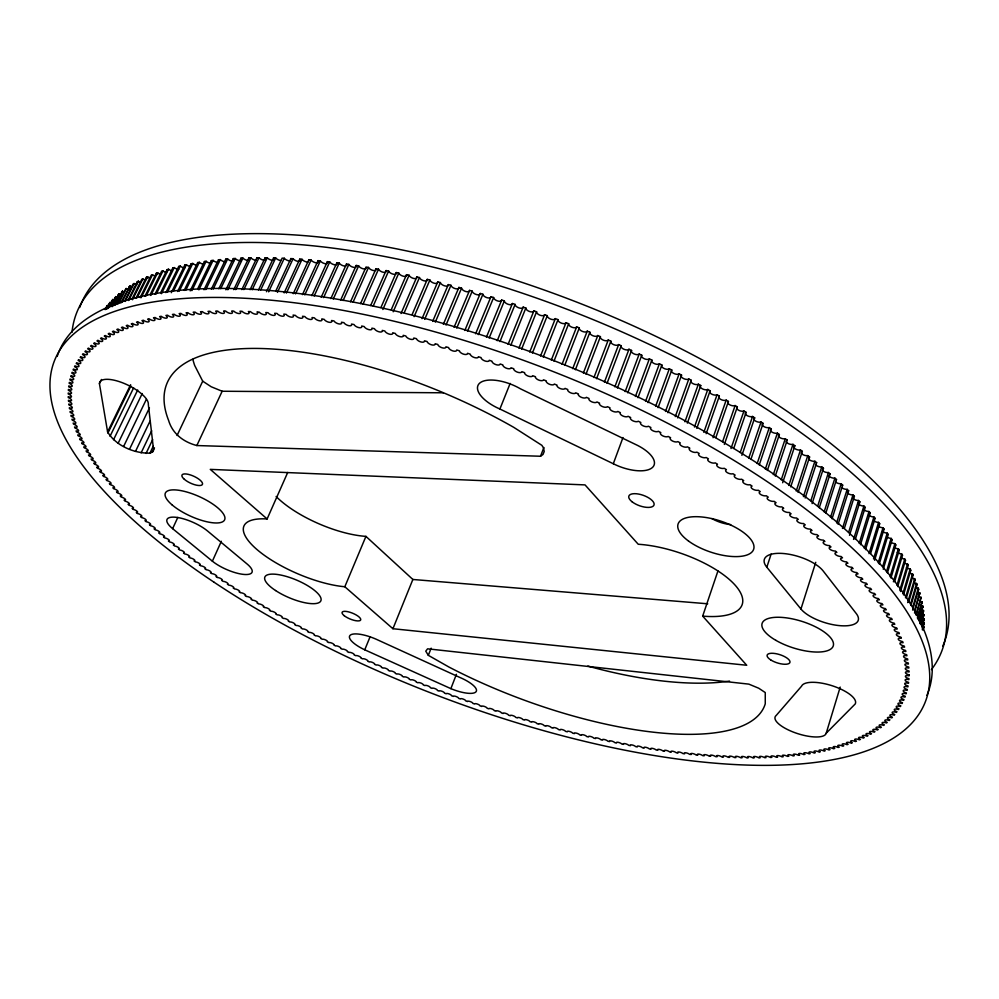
<?xml version="1.0" encoding="UTF-8"?>
<svg xmlns="http://www.w3.org/2000/svg" width="999" height="999" viewBox="0 0 999 999"><rect width="100%" height="100%" fill="white"/><g stroke="black" fill="none" stroke-linecap="round" stroke-linejoin="round"><path stroke-width="1.5" d="M922.302 618.194A3.771 1.486 15.8 0 0 924.137 618.818L921.99 627.31M922.377 629.832L924.125 622.864A3.759 1.474 15.8 0 1 922.314 622.24M923.838 627.822L923.925 626.835A3.734 1.461 15.8 0 1 922.989 626.56M922.402 628.833L924.125 622.864M923.064 629.82L923.925 626.835M917.394 617.906L922.077 601.773A3.834 1.536 15.7 0 1 919.367 600.786M917.619 618.993L922.077 601.773M918.668 620.779L922.914 606.143A3.821 1.523 15.8 0 1 920.216 605.144M919.267 620.379L922.914 606.143M919.729 623.563L923.526 610.451A3.796 1.511 15.8 0 1 921.665 609.852M920.279 623.164L923.526 610.451M920.991 624.837L923.938 614.672A3.784 1.498 15.8 0 1 922.989 614.41M921.49 624.425L923.938 614.672M921.965 626.298L924.137 618.818M912.674 607.429L918.306 588.161A3.884 1.573 15.7 0 1 915.509 587.237M912.636 610.052L918.693 589.323L918.306 588.161M914.609 610.501L919.779 592.769A3.859 1.561 15.7 0 1 917.856 592.232M914.522 613.099L919.779 592.769M915.896 614.972L921.041 597.302A3.846 1.548 15.7 0 1 918.293 596.341M916.607 614.61L921.041 597.302M906.505 597.539L913.098 575.112L912.549 573.901A3.921 1.623 15.8 0 1 909.677 573.039M907.679 602.584L914.684 578.721A3.909 1.611 15.8 0 1 911.85 577.834M908.628 602.272L915.184 579.919L914.684 578.721M910.514 604.295L916.607 583.478A3.896 1.598 15.8 0 1 913.785 582.567M910.963 605.456L917.057 584.652L916.607 583.478M900.499 591.508L908.253 565.297L907.579 564.06A3.946 1.648 15.8 0 1 903.883 562.787M902.884 593.706L910.176 569.005A3.934 1.636 15.8 0 1 906.505 567.719M903.508 594.917L910.788 570.242L910.176 569.005M905.494 597.839L912.549 573.901M894.642 581.593L902.497 555.232L901.71 553.958A3.984 1.673 15.9 0 1 897.277 552.247M896.94 585.339L904.757 559.04A3.971 1.661 15.8 0 1 901.023 557.792M897.689 586.575L905.494 560.302L904.757 559.04M899.812 590.272L907.579 564.06M890.072 576.748L898.426 548.826A3.996 1.686 15.9 0 1 894.629 547.639M890.933 578.009L899.275 550.112L898.426 548.826M893.406 581.805L901.71 553.958M882.716 566.458L891.183 538.399A4.021 1.723 16 0 1 886.613 536.775M883.241 569.23L892.132 539.71L891.183 538.399M886.513 571.628L894.917 543.631A4.008 1.698 15.9 0 1 890.396 541.982M887.424 572.914L895.816 544.942L894.917 543.631M826.235 733.154L855.219 703.958A28.297 9.903 17.3 0 0 832.791 685.951A28.297 9.903 17.3 0 0 801.56 686.201L776.248 715.409A26.823 8.941 17.7 0 0 795.454 732.879A26.823 8.941 17.7 0 0 826.235 733.154L840.196 687.087M878.233 562.724L887.212 533.104A4.033 1.736 16 0 1 882.604 531.518M879.27 564.035L888.223 534.428L887.212 533.104M870.616 553.483L879.707 523.726L878.571 522.377A4.058 1.761 16.1 0 1 873.888 520.866M873.526 558.941L883.004 527.759A4.046 1.748 16.1 0 1 878.358 526.211M874.612 560.264L884.078 529.095L883.004 527.759M864.297 548.289L873.913 516.958A4.071 1.773 16.2 0 1 868.606 514.947M865.496 549.637L875.099 518.319L873.913 516.958M869.018 553.633L878.571 522.377M859.19 543.369L869.018 511.5A4.083 1.786 16.3 0 1 863.66 509.527M860.451 544.717L870.266 512.862L869.018 511.5M853.546 539.398L863.898 506.006A4.096 1.798 16.3 0 1 858.491 504.07M855.319 539.31L865.196 507.38L863.898 506.006M848.576 532.492L858.553 500.474A4.108 1.811 16.4 0 1 852.671 498.051M849.5 535.314L859.914 501.86L858.553 500.474M838.086 524.338L848.651 490.746L847.177 489.348A4.121 1.836 16.6 0 1 841.645 487.549M842.469 528.459L852.971 494.917A4.108 1.823 16.5 0 1 847.477 493.081M844.355 528.384L854.395 496.316L852.971 494.917M832.042 518.806L842.681 485.152L841.158 483.753A4.133 1.848 16.7 0 1 835.589 482.005M836.588 522.952L847.177 489.348M825.773 513.261L836.5 479.545L834.914 478.134A4.146 1.861 16.7 0 1 828.795 475.886M800.948 609.015L766.82 567.22A32.03 12.925 17.4 0 1 782.529 553.446A32.03 12.925 17.4 0 1 823.238 571.053L856.243 613.536A31.144 12.075 17.1 0 1 840.059 625.674A31.144 12.075 17.1 0 1 800.948 609.015L815.746 562.312M830.494 517.42L841.158 483.753M819.28 507.704L830.094 473.926L828.458 472.515A4.158 1.873 16.8 0 1 822.289 470.304M824.163 511.875L834.914 478.134M812.1 503.596L823.463 468.294L821.777 466.883A4.158 1.886 16.9 0 1 815.559 464.722M817.632 506.306L828.458 472.515M810.863 500.736L821.777 466.883M803.421 496.615L814.897 461.238A4.171 1.898 17.1 0 1 808.628 459.14M805.182 498.014L816.633 462.649L814.897 461.238M766.82 567.22L771.116 554.108M796.228 491.033L807.791 455.606A4.183 1.911 17.2 0 1 801.136 452.984M798.051 492.432L809.59 457.018L807.791 455.606M788.835 485.452L800.486 449.975A4.183 1.923 17.3 0 1 794.779 448.539A4.183 1.923 17.3 0 1 794.879 445.754L792.981 444.343A4.196 1.936 17.4 0 1 788.586 443.731A4.196 1.936 17.4 0 1 786.063 441.271M790.709 486.85L802.334 451.373L800.486 449.975M781.243 479.87L792.981 444.343M782.667 482.742L794.879 445.754M773.326 474.662L785.276 438.723A4.208 1.948 17.5 0 1 778.458 436.276M775.286 476.048L787.224 440.134L785.276 438.723M767.344 470.492L779.37 434.528L777.384 433.129A4.208 1.961 17.7 0 1 773.026 432.629A4.208 1.961 17.7 0 1 770.316 430.157M765.334 469.105L777.384 433.129M287.712 472.465L267.12 518.956A68.619 22.827 23.1 0 0 256.506 549.138A68.619 22.827 23.1 0 0 344.817 586.75L392.932 628.721L746.728 665.259L702.672 616.121L717.944 570.941M757.155 463.561L769.292 427.547A4.221 1.961 17.8 0 1 763.573 426.373A4.221 1.961 17.8 0 1 763.099 423.389L761.013 422.003A4.221 1.973 18 0 1 755.306 420.891A4.221 1.973 18 0 1 754.695 417.857L752.572 416.471A4.233 1.986 18.1 0 1 746.865 415.434A4.233 1.986 18.1 0 1 746.116 412.35L743.943 410.976A4.233 1.998 18.3 0 1 739.697 410.714A4.233 1.998 18.3 0 1 736.625 408.254M759.215 464.947L771.328 428.946L769.292 427.547M748.775 458.042L761.013 422.003M750.886 459.415L763.099 423.389M740.234 452.547L752.572 416.471M741.895 455.357L754.695 417.857M733.703 448.439L746.116 412.35M731.006 448.526L743.943 410.976M722.614 441.645L735.139 405.532L737.349 406.893L724.35 444.443M713.049 437.699L726.186 400.112A4.246 2.01 18.6 0 1 720.541 399.288A4.246 2.01 18.6 0 1 719.355 396.091L717.057 394.755A4.258 2.023 18.7 0 1 711.45 393.993A4.258 2.023 18.7 0 1 710.127 390.759L707.791 389.435A4.258 2.023 18.9 0 1 702.21 388.748A4.258 2.023 18.9 0 1 700.749 385.489L698.376 384.178A4.258 2.035 19.1 0 1 693.83 384.028A4.258 2.035 19.1 0 1 690.721 381.206M715.833 437.599L728.433 401.461L726.186 400.112M706.156 433.691L719.355 396.091M703.833 432.355L717.057 394.755M694.455 427.048L707.791 389.435M696.815 428.371L710.127 390.759M684.939 421.803L698.376 384.178M687.337 423.114L700.749 385.489M677.709 417.907L691.221 380.269L688.823 378.971A4.271 2.035 19.3 0 1 683.328 378.446A4.271 2.035 19.3 0 1 681.568 375.112L679.133 373.838A4.271 2.048 19.4 0 1 673.688 373.389A4.271 2.048 19.4 0 1 671.79 370.03L669.33 368.768A4.271 2.048 19.6 0 1 663.923 368.394A4.271 2.048 19.6 0 1 661.887 365.01L659.402 363.773A4.271 2.048 19.8 0 1 654.058 363.474A4.271 2.048 19.8 0 1 651.885 360.077L649.362 358.853A4.283 2.06 20 0 1 644.068 358.629A4.283 2.06 20 0 1 641.77 355.219L639.223 354.008A4.283 2.06 20.2 0 1 633.99 353.871A4.283 2.06 20.2 0 1 631.555 350.437L628.983 349.25A4.283 2.06 20.4 0 1 623.826 349.2A4.283 2.06 20.4 0 1 621.253 345.741L618.656 344.58A4.283 2.06 20.6 0 1 613.573 344.605A4.283 2.06 20.6 0 1 610.864 341.146L608.254 340.01A4.283 2.073 20.8 0 1 603.246 340.11A4.283 2.073 20.8 0 1 600.411 336.638L597.789 335.527A4.283 2.073 21 0 1 592.857 335.714A4.283 2.073 21 0 1 589.885 332.23L587.25 331.144A4.283 2.073 21.2 0 1 582.405 331.406A4.283 2.073 21.2 0 1 579.308 327.922L576.66 326.86A4.283 2.073 21.4 0 1 571.903 327.21A4.283 2.073 21.4 0 1 568.681 323.726L566.021 322.689A4.283 2.073 21.6 0 1 561.351 323.114A4.283 2.073 21.6 0 1 558.016 319.63L555.344 318.619A4.283 2.073 21.8 0 1 550.761 319.131A4.283 2.073 21.8 0 1 547.315 315.647L544.63 314.673A4.283 2.073 22 0 1 540.159 315.259A4.283 2.073 22 0 1 536.588 311.775L533.903 310.839A4.283 2.073 22.2 0 1 529.532 311.501A4.283 2.073 22.2 0 1 525.849 308.029L523.164 307.118A4.283 2.06 22.4 0 1 518.893 307.867A4.283 2.06 22.4 0 1 515.109 304.408L512.412 303.521A4.283 2.06 22.5 0 1 508.254 304.345A4.283 2.06 22.5 0 1 504.358 300.899L501.673 300.037A4.283 2.06 22.7 0 1 497.614 300.949A4.283 2.06 22.7 0 1 493.618 297.515L490.946 296.691A4.271 2.06 22.9 0 1 487 297.677A4.271 2.06 22.9 0 1 482.904 294.268L480.232 293.469A4.271 2.048 23.1 0 1 476.411 294.543A4.271 2.048 23.1 0 1 472.215 291.146L469.555 290.384A4.271 2.048 23.3 0 1 465.846 291.533A4.271 2.048 23.3 0 1 461.563 288.149L458.903 287.425A4.271 2.035 23.5 0 1 455.319 288.649A4.271 2.035 23.5 0 1 450.949 285.289L448.301 284.603L432.667 321.416M675.287 416.608L688.823 378.971M665.496 411.476L679.133 373.838M667.956 412.749L681.568 375.112M658.079 407.667L671.79 370.03M655.594 406.406L669.33 368.768M645.554 401.398L659.402 363.773M648.076 402.647L661.887 365.01M613.299 463.736A30.544 13.249 20 0 0 651.798 468.007A30.544 13.249 20 0 0 637.687 445.479L520.454 388.823A30.857 13.561 21.9 0 0 479.383 383.416A30.857 13.561 21.9 0 0 499.9 409.016L613.299 463.736L622.989 437.525M637.961 397.702L651.885 360.077M635.414 396.478L649.362 358.853M625.174 391.62L639.223 354.008M627.747 392.832L641.77 355.219M617.432 388.037L631.555 350.437M614.847 386.85L628.983 349.25M604.42 382.167L618.656 344.58M607.03 383.329L621.253 345.741M593.918 377.56L608.254 340.01M596.553 378.708L610.864 341.146M583.354 373.052L597.789 335.527M586.001 374.175L600.411 336.638M572.714 368.643L587.25 331.144M540.521 456.243L543.031 454.433L544.205 451.511L543.543 447.977L541.87 445.329L513.786 427.36A256.593 97.502 22.6 0 0 259.74 348.476A256.593 97.502 22.6 0 0 168.581 420.367C172.577 433.941 183.729 442.107 196.84 445.542L540.521 456.243L543.893 447.502M450.874 688.636A22.69 6.868 21.2 0 0 476.061 691.708A22.69 6.868 21.2 0 0 459.577 677.322L377.872 639.997A23.389 7.13 22 0 0 350.424 635.052A23.389 7.13 22 0 0 364.747 649.812L450.874 688.636L456.418 674.288M575.387 369.73L589.885 332.23M562.037 364.323L576.66 326.86M564.71 365.397L579.308 327.922M551.298 360.115L566.021 322.689M553.983 361.163L568.681 323.726M428.334 655.332L425.761 651.173L427.597 648.813L748.838 684.128L758.691 688.211L765.259 692.557L765.259 703.783A231.156 79.196 20.5 0 1 448.876 667.007L428.334 655.332L431.156 648.176M540.534 356.006L555.344 318.619M543.231 357.03L558.016 319.63M529.732 352.01L544.63 314.673M532.43 353.009L547.315 315.647M499.9 409.016L510.152 383.429M518.918 348.127L533.903 310.839M521.628 349.088L536.588 311.775M392.932 628.721L412.862 579.47L365.934 536.376A67.832 24.376 23.2 0 1 276.111 496.491M508.091 344.368L523.164 307.118M510.789 345.292L525.849 308.029M497.252 340.709L512.412 303.521M499.962 341.608L515.109 304.408M486.426 337.175L501.673 300.037M489.135 338.049L504.358 300.899M364.747 649.812L370.03 636.925M478.321 334.615L493.618 297.515M475.611 333.778L490.946 296.691M464.822 330.494L480.232 293.469M467.52 331.306L482.904 294.268M456.755 328.109L472.215 291.146M344.817 586.75L365.934 536.376M454.07 327.335L469.555 290.384M443.344 324.313L458.903 287.425M446.016 325.05L461.563 288.149M435.339 322.128L450.949 285.289M422.053 318.656L437.749 281.918L440.384 282.567A4.258 2.035 23.7 0 0 443.793 285.552A4.258 2.035 23.7 0 0 448.014 285.627M424.7 319.33L440.384 282.567M412.1 314.623L427.272 279.37L429.882 279.995A4.258 2.023 23.8 0 0 434.415 283.291A4.258 2.023 23.8 0 0 437.749 281.918M414.123 316.671L429.882 279.995M404.233 312.737L419.443 277.547L416.845 276.948A4.246 2.01 24.2 0 1 413.761 278.471A4.246 2.01 24.2 0 1 409.091 275.237L406.506 274.688A4.246 2.01 24.3 0 1 403.546 276.273A4.246 2.01 24.3 0 1 398.801 273.077L396.241 272.552L380.906 307.58M401.011 313.536L416.845 276.948M391.221 309.79L406.506 274.688M393.206 311.763L409.091 275.237M382.854 309.515L398.801 273.077M373.226 306.006L388.611 271.054L386.076 270.567L370.679 305.507M360.552 303.571L376.011 268.719L378.521 269.168A4.233 1.986 24.6 0 0 382.367 272.028A4.233 1.986 24.6 0 0 386.113 271.691M363.074 304.046L378.521 269.168M350.537 301.785L366.046 267.02L368.519 267.432A4.233 1.973 24.8 0 0 372.44 270.267A4.233 1.973 24.8 0 0 376.099 269.855M353.034 302.222L368.519 267.432M343.107 300.537L358.641 265.834A4.221 1.973 24.9 0 0 362.625 268.644A4.221 1.973 24.9 0 0 366.183 268.169M340.634 300.137L356.193 265.459L358.641 265.834M212.387 561.176L172.615 528.646A25.125 8.004 24.1 0 1 174.775 517.182A25.125 8.004 24.1 0 1 207.592 531.043L247.128 564.023A24.451 7.655 23.6 0 1 244.118 574.45A24.451 7.655 23.6 0 1 212.387 561.176L221.353 541.283M330.856 298.626L346.453 264.048L348.876 264.385A4.208 1.961 25.1 0 0 352.397 266.983A4.208 1.961 25.1 0 0 356.081 267.045M333.291 299.001L348.876 264.385M321.203 297.265L336.85 262.774L339.235 263.074A4.208 1.948 25.2 0 0 345.916 265.934M323.614 297.602L339.235 263.074M311.85 295.704L327.36 261.651L329.72 261.913A4.196 1.936 25.3 0 0 334.84 264.81A4.196 1.936 25.3 0 0 336.85 262.774M314.21 295.991L329.72 261.913M302.472 294.618L318.019 260.664L320.342 260.901A4.196 1.923 25.5 0 0 327.023 263.599M304.795 294.88L320.342 260.901M295.529 293.906L311.114 260.027A4.183 1.911 25.6 0 0 314.835 262.512A4.183 1.911 25.6 0 0 318.219 262.325M286.413 293.082L302.023 259.29A4.171 1.911 25.7 0 0 308.042 262.025M293.231 293.681L308.828 259.827L311.114 260.027M277.447 292.382L293.082 258.704A4.171 1.898 25.8 0 0 299.113 261.363M172.615 528.646L177.822 517.42M284.153 292.894L299.775 259.128L302.023 259.29M196.84 445.542L222.165 391.246L443.281 392.794M268.644 291.833L284.303 258.254A4.158 1.886 25.9 0 0 290.334 260.839M275.886 290.834L290.871 258.579L293.082 258.704M266.471 291.72L282.13 258.154L284.303 258.254M252.185 289.76L267.245 257.767A4.133 1.861 26.1 0 0 273.251 260.227M258.529 289.947L273.564 257.879L275.687 257.942A4.146 1.873 26 0 0 280.944 260.514M260.664 290.022L275.687 257.942M243.893 289.623L258.966 257.742A4.133 1.848 26.2 0 0 265.497 259.877M177.073 435.502L202.71 381.181L194.68 365.472A253.247 103.746 22.7 0 1 192.832 359.303M250.1 289.71L265.16 257.754L267.245 257.767M235.776 289.635L250.861 257.842A4.121 1.836 26.3 0 0 256.144 260.252M241.845 289.61L256.918 257.754L258.966 257.742M101.473 379.47L99.425 383.604L107.592 431.88C115.772 445.741 134.091 453.446 149.925 453.171L153.222 446.241M227.847 289.772L242.932 258.092A4.108 1.823 26.4 0 0 248.214 260.427M149.925 453.171L152.497 451.998L154.483 447.827M233.778 289.648L248.863 257.892L250.861 257.842M218.856 288.761L233.291 258.579L235.19 258.466A4.096 1.798 26.4 0 0 240.472 260.739M141.121 452.859L151.686 430.769M220.754 288.661L235.19 258.466M146.041 453.459L152.635 439.635M225.899 289.822L240.984 258.167L242.932 258.092M211.338 289.198L225.786 259.116L227.647 258.966A4.083 1.786 26.5 0 0 233.554 261.064M135.502 451.411L150.05 421.079M213.199 289.073L227.647 258.966M204.021 289.772L218.469 259.79L220.28 259.615A4.071 1.773 26.6 0 0 225.537 261.763M205.831 289.61L220.28 259.615M129.545 449.2L149.438 407.867M191.908 290.634L206.131 261.276A4.046 1.748 26.7 0 0 210.589 263.311M118.194 443.156L142.245 393.531M197.79 288.624L211.338 260.589L213.112 260.377A4.058 1.761 26.6 0 0 218.356 262.475M198.876 289.835L213.112 260.377M123.651 446.391L146.266 399.55M184.153 290.409L197.69 262.575L199.35 262.3A4.033 1.736 26.7 0 0 203.808 264.285M185.814 290.16L199.35 262.3M113.549 439.722L137.7 390.022M190.197 290.859L204.42 261.513L206.131 261.276M173.551 290.996L186.401 264.71A4.008 1.711 26.8 0 0 189.997 266.471M107.592 431.88L130.632 384.702M107.88 433.116L130.881 385.989M177.635 291.483L191.159 263.748L192.782 263.436A4.021 1.723 26.8 0 0 197.228 265.372M179.233 291.209L192.782 263.436M110.027 436.288L133.616 387.887M165.884 292.62L178.721 266.458L180.232 266.084A3.996 1.698 26.9 0 0 184.665 267.919M167.395 292.282L180.232 266.084M171.316 292.682L184.84 265.035L186.401 264.71M154.97 294.243L167.108 269.63L168.506 269.206A3.971 1.673 26.9 0 0 172.103 270.841M156.368 293.843L168.506 269.206M160.664 292.682L172.802 267.982L174.263 267.595A3.984 1.686 26.9 0 0 178.684 269.368M161.438 293.694L174.263 267.595M144.892 296.328L156.319 273.239L157.617 272.764A3.946 1.636 27 0 0 161.201 274.325M146.191 295.866L157.617 272.764M150.162 294.543L161.601 271.378L162.962 270.929A3.959 1.648 27 0 0 166.546 272.527M150.837 295.479L162.962 270.929M135.989 298.177L146.378 277.285L147.565 276.76A3.909 1.611 27 0 0 150.262 278.059M137.188 297.665L147.565 276.76M140.147 297.577L151.236 275.212L152.485 274.713A3.934 1.623 27 0 0 155.182 276.036M141.084 297.727L152.485 274.713M125.137 301.436L134.078 283.504A3.871 1.573 27.1 0 0 136.763 284.715M128.309 299.712L137.275 281.743L138.362 281.169A3.884 1.586 27 0 0 140.135 282.093M128.709 300.537L138.362 281.169M132.043 298.888L141.721 279.47L142.857 278.908A3.896 1.598 27 0 0 145.554 280.17M132.492 299.737L142.857 278.908M114.773 305.394L122.477 291.109A3.821 1.523 27.1 0 0 124.263 291.958M115.647 304.745L122.477 291.109M117.682 304.171L126.136 288.486A3.834 1.548 27.1 0 0 128.796 289.623M118.606 303.534L126.136 288.486M120.779 303.047L130.007 285.951A3.859 1.561 27.1 0 0 132.68 287.125M121.766 302.435L130.007 285.951M124.788 300.637L133.042 284.116L134.078 283.504M105.32 309.003L107.33 305.469A3.746 1.461 27 0 0 108.204 305.906M105.245 309.628L107.33 305.469M106.481 308.741L109.952 302.447A3.759 1.474 27 0 0 111.713 303.209M107.155 308.004L109.952 302.447M107.842 308.579L112.775 299.488A3.771 1.486 27 0 0 114.535 300.274M108.566 307.854L112.775 299.488M110.277 306.78L115.797 296.616A3.796 1.498 27 0 0 117.57 297.427M111.051 306.081L115.797 296.616M112.088 306.718L119.031 293.818A3.809 1.511 27 0 0 121.678 294.892M112.912 306.044L119.031 293.818M152.497 451.998L153.584 450.012L148.314 404.383A26.786 9.628 25.9 0 0 124.763 383.691A26.786 9.628 25.9 0 0 99.425 383.604M104.346 309.365L104.92 308.579A3.721 1.449 27 0 0 106.668 309.303M412.862 579.47L707.729 603.796M222.165 391.246L211.239 386.775L202.71 381.181M267.12 518.956L210.29 469.38L585.039 484.902L638.236 544.255A74.326 28.459 19.1 0 1 735.014 585.027A74.326 28.459 19.1 0 1 702.672 616.121M172.802 267.982A3.971 1.673 26.9 0 1 173.489 268.581M167.108 269.63A3.959 1.648 27 0 1 167.795 270.23M161.601 271.378A3.946 1.636 27 0 1 162.313 271.978M156.319 273.239A3.934 1.623 27 0 1 157.567 274.438M146.378 277.285A3.896 1.598 27 0 1 147.677 278.459M141.721 279.47A3.884 1.586 27 0 1 142.47 280.032M137.275 281.743A3.871 1.573 27.1 0 1 138.024 282.305M129.021 286.576A3.834 1.548 27.1 0 1 129.795 287.125M121.603 291.783A3.809 1.511 27 0 1 122.39 292.32M118.207 294.505A3.796 1.498 27 0 1 119.006 295.042M106.706 306.243A3.721 1.449 27 0 1 107.53 306.743M690.833 380.681A4.258 2.035 19.1 0 1 691.221 380.269M448.301 284.603A4.258 2.035 23.7 0 1 448.289 285.165M427.272 279.37A4.258 2.023 24 0 1 424.051 280.806A4.258 2.023 24 0 1 419.443 277.547M396.228 273.664A4.233 1.998 24.5 0 1 392.407 273.938A4.233 1.998 24.5 0 1 388.611 271.054M396.241 272.552A4.233 1.998 24.5 0 1 396.378 273.152M386.076 270.567A4.233 1.986 24.6 0 1 386.226 271.166M376.011 268.719A4.233 1.973 24.8 0 1 376.186 269.33M356.193 265.459A4.208 1.961 25.1 0 1 356.418 266.084M346.453 264.048A4.208 1.948 25.2 0 1 346.703 265.21M327.36 261.651A4.196 1.923 25.5 0 1 327.672 262.275M318.019 260.664A4.183 1.911 25.6 0 1 318.356 261.301M308.828 259.827A4.171 1.911 25.7 0 1 309.178 260.464M300.262 260.339A4.171 1.898 25.8 0 1 299.725 261.164M299.775 259.128A4.171 1.898 25.8 0 1 300.15 259.765M290.871 258.579A4.158 1.886 25.9 0 1 291.271 259.203M273.564 257.879A4.133 1.861 26.1 0 1 274.188 259.116M265.16 257.754A4.133 1.848 26.2 0 1 265.609 258.391M256.918 257.754A4.121 1.836 26.3 0 1 257.405 258.391M248.863 257.892A4.108 1.823 26.4 0 1 249.363 258.529M240.984 258.167A4.096 1.798 26.4 0 1 241.508 258.803M233.291 258.579A4.083 1.786 26.5 0 1 233.828 259.216M225.786 259.116A4.071 1.773 26.6 0 1 226.336 259.752M218.469 259.79A4.058 1.761 26.6 0 1 219.043 260.414M211.338 260.589A4.046 1.748 26.7 0 1 211.938 261.214M204.42 261.513A4.033 1.736 26.7 0 1 205.02 262.138M197.69 262.575A4.021 1.723 26.8 0 1 198.314 263.187M191.159 263.748A4.008 1.711 26.8 0 1 191.808 264.36M184.84 265.035A3.996 1.698 26.9 0 1 185.489 265.647M178.721 266.458A3.984 1.686 26.9 0 1 179.383 267.058M923.151 623.688A3.734 1.461 15.8 0 1 924.1 623.875M923.213 619.667A3.759 1.474 15.8 0 1 924.15 619.83M922.701 611.363A3.784 1.498 15.8 0 1 923.65 611.513M922.139 607.092A3.796 1.511 15.8 0 1 923.088 607.23M921.365 602.734A3.821 1.523 15.8 0 1 922.314 602.872M920.379 598.301A3.834 1.536 15.7 0 1 921.328 598.426M919.18 593.793A3.846 1.548 15.7 0 1 920.116 593.918M917.756 589.223A3.859 1.561 15.7 0 1 918.693 589.323M916.12 584.565A3.884 1.573 15.7 0 1 917.057 584.652M914.26 579.832A3.896 1.598 15.8 0 1 915.184 579.919M912.174 575.037A3.909 1.611 15.8 0 1 913.098 575.112M909.864 570.179A3.921 1.623 15.8 0 1 910.788 570.242M907.329 565.259A3.934 1.636 15.8 0 1 908.253 565.297M904.57 560.264A3.946 1.648 15.8 0 1 905.494 560.302M901.585 555.207A3.971 1.661 15.8 0 1 902.497 555.232M898.363 550.099A3.984 1.673 15.9 0 1 899.275 550.112M894.917 544.942A3.996 1.686 15.9 0 1 895.816 544.942M890.509 539.872A4.008 1.698 15.9 0 1 892.132 539.71M887.337 534.453A4.021 1.723 16 0 1 888.223 534.428M883.203 529.145A4.033 1.736 16 0 1 884.078 529.095M878.845 523.788A4.046 1.748 16.1 0 1 879.707 523.726M874.25 518.381A4.058 1.761 16.1 0 1 875.099 518.319M869.417 512.949A4.071 1.773 16.2 0 1 870.266 512.862M864.372 507.467A4.083 1.786 16.3 0 1 865.196 507.38M858.466 502.21A4.096 1.798 16.3 0 1 859.914 501.86M853.583 496.441A4.108 1.811 16.4 0 1 854.395 496.316M847.864 490.884A4.108 1.823 16.5 0 1 848.651 490.746M841.907 485.302A4.121 1.836 16.6 0 1 842.681 485.152M835.738 479.707A4.133 1.848 16.7 0 1 836.5 479.545M829.345 474.1A4.146 1.861 16.7 0 1 830.094 473.926M822.739 468.481A4.158 1.873 16.8 0 1 823.463 468.294M815.921 462.862A4.158 1.886 16.9 0 1 816.633 462.649M808.89 457.242A4.171 1.898 17.1 0 1 809.59 457.018M801.66 451.61A4.183 1.911 17.2 0 1 802.334 451.373M786.588 440.397A4.196 1.936 17.4 0 1 787.224 440.134M778.383 435.214A4.208 1.948 17.5 0 1 779.37 434.528M770.741 429.233A4.208 1.961 17.7 0 1 771.328 428.946M736.85 407.242A4.233 1.998 18.3 0 1 737.349 406.893M735.139 405.532A4.246 1.998 18.4 0 1 730.931 405.319A4.246 1.998 18.4 0 1 727.784 402.859M727.734 402.31A4.246 1.998 18.4 0 1 728.433 401.461M71.978 332.367A464.46 182.28 21.4 0 1 576.111 312.787A464.46 182.28 21.4 0 1 931.405 669.642M57.193 356.406A466.783 173.551 21.4 0 1 554.145 360.726A466.783 173.551 21.4 0 1 926.922 695.329M79.708 307.48A463.611 183.828 21.4 0 1 579.832 303.321A463.611 183.828 21.4 0 1 942.744 646.178M730.719 524.6A21.141 8.891 18.4 0 1 711.9 518.568M729.532 681.093A228.434 84.49 20.4 0 1 587.837 666.071M909.102 674.887L909.09 675.848A3.784 1.386 16.2 0 0 905.381 676.323A3.784 1.386 16.2 0 0 908.965 678.671L908.89 679.607A3.759 1.374 16.2 0 0 905.131 680.032A3.759 1.374 16.2 0 0 908.615 682.379L908.503 683.291A3.746 1.361 16.3 0 0 904.682 683.653A3.746 1.361 16.3 0 0 908.079 685.988L907.904 686.875A3.734 1.349 16.3 0 0 904.033 687.187A3.734 1.349 16.3 0 0 907.342 689.51L907.129 690.384A3.709 1.336 16.3 0 0 903.208 690.634A3.709 1.336 16.3 0 0 906.405 692.956L906.143 693.793A3.696 1.324 16.3 0 0 902.184 693.993A3.696 1.324 16.3 0 0 905.294 696.303L904.982 697.127A3.684 1.311 16.4 0 0 900.973 697.265A3.684 1.311 16.4 0 0 903.983 699.562L903.633 700.361A3.659 1.299 16.4 0 0 899.575 700.436A3.659 1.299 16.4 0 0 902.497 702.734L902.097 703.508A3.646 1.286 16.4 0 0 898.001 703.533A3.646 1.286 16.4 0 0 900.823 705.806L900.386 706.568A3.634 1.274 16.5 0 0 896.253 706.543A3.634 1.274 16.5 0 0 898.988 708.803L898.501 709.527A3.609 1.261 16.5 0 0 894.33 709.452A3.609 1.261 16.5 0 0 896.965 711.7L896.428 712.412A3.596 1.249 16.5 0 0 892.244 712.275A3.596 1.249 16.5 0 0 894.779 714.497L894.205 715.197A3.584 1.236 16.6 0 0 889.984 715.009A3.584 1.236 16.6 0 0 892.419 717.22L891.807 717.881A3.559 1.236 16.6 0 0 887.549 717.657A3.559 1.236 16.6 0 0 889.897 719.842L889.247 720.491A3.546 1.224 16.7 0 0 884.964 720.204A3.546 1.224 16.7 0 0 887.224 722.377L886.525 723.001A3.534 1.211 16.7 0 0 882.229 722.664A3.534 1.211 16.7 0 0 884.377 724.824L883.653 725.424A3.509 1.199 16.7 0 0 879.332 725.049A3.509 1.199 16.7 0 0 881.393 727.172L880.619 727.747A3.496 1.186 16.8 0 0 876.285 727.322A3.496 1.186 16.8 0 0 878.246 729.445L877.447 729.994A3.484 1.174 16.8 0 0 873.089 729.52A3.484 1.174 16.8 0 0 874.962 731.618L874.113 732.142A3.472 1.174 16.9 0 0 869.754 731.63A3.472 1.174 16.9 0 0 871.528 733.691L870.653 734.203A3.447 1.161 16.9 0 0 866.27 733.641A3.447 1.161 16.9 0 0 867.956 735.689L867.045 736.176A3.434 1.149 17 0 0 862.649 735.576A3.434 1.149 17 0 0 864.247 737.587L863.298 738.049A3.422 1.136 17 0 0 858.903 737.412A3.422 1.136 17 0 0 860.401 739.397L859.415 739.847A3.409 1.136 17.1 0 0 855.007 739.16A3.409 1.136 17.1 0 0 856.43 741.133L855.406 741.545A3.384 1.124 17.1 0 0 850.998 740.821A3.384 1.124 17.1 0 0 852.322 742.769L851.273 743.156A3.372 1.111 17.2 0 0 846.865 742.394A3.372 1.111 17.2 0 0 848.089 744.317L847.015 744.692A3.359 1.111 17.2 0 0 842.607 743.88A3.359 1.111 17.2 0 0 843.743 745.778L842.644 746.128A3.347 1.099 17.3 0 0 838.223 745.291A3.347 1.099 17.3 0 0 839.272 747.152L838.149 747.477A3.322 1.086 17.3 0 0 833.728 746.603A3.322 1.086 17.3 0 0 834.702 748.438L833.528 748.75A3.309 1.074 17.4 0 0 829.12 747.839A3.309 1.074 17.4 0 0 830.007 749.637L828.808 749.924A3.297 1.074 17.5 0 0 824.412 748.988A3.297 1.074 17.5 0 0 825.199 750.761L823.988 751.023A3.284 1.061 17.5 0 0 819.592 750.049A3.284 1.061 17.5 0 0 820.291 751.797L819.055 752.035A3.272 1.061 17.6 0 0 814.66 751.023A3.272 1.061 17.6 0 0 815.284 752.746L814.01 752.971A3.259 1.049 17.6 0 0 809.64 751.922A3.259 1.049 17.6 0 0 810.177 753.608L808.878 753.808A3.247 1.036 17.7 0 0 804.507 752.734A3.247 1.036 17.7 0 0 804.969 754.395L803.646 754.57A3.234 1.036 17.7 0 0 799.287 753.471A3.234 1.036 17.7 0 0 799.662 755.094L798.326 755.256A3.209 1.024 17.8 0 0 793.98 754.12A3.209 1.024 17.8 0 0 794.267 755.706L792.906 755.856A3.197 1.024 17.9 0 0 788.573 754.682A3.197 1.024 17.9 0 0 788.785 756.255L787.399 756.368A3.184 1.011 17.9 0 0 783.091 755.182A3.184 1.011 17.9 0 0 783.216 756.705L781.817 756.817A3.172 1.011 18 0 0 777.522 755.594A3.172 1.011 18 0 0 777.572 757.092L776.148 757.18A3.159 0.999 18 0 0 771.865 755.918A3.159 0.999 18 0 0 771.84 757.392L770.391 757.454A3.147 0.999 18.1 0 0 766.133 756.181A3.147 0.999 18.1 0 0 766.033 757.617L764.572 757.667A3.134 0.987 18.2 0 0 760.326 756.355A3.134 0.987 18.2 0 0 760.152 757.766L758.666 757.791A3.122 0.987 18.2 0 0 754.445 756.455A3.122 0.987 18.2 0 0 754.195 757.841L752.697 757.841A3.109 0.974 18.3 0 0 748.501 756.493A3.109 0.974 18.3 0 0 748.164 757.829L746.653 757.816A3.109 0.974 18.4 0 0 742.482 756.443A3.109 0.974 18.4 0 0 742.07 757.754L740.546 757.717A3.097 0.962 18.4 0 0 736.4 756.318A3.097 0.962 18.4 0 0 735.913 757.592L734.365 757.542A3.084 0.962 18.5 0 0 730.244 756.131A3.084 0.962 18.5 0 0 729.695 757.367L728.134 757.304A3.072 0.949 18.5 0 0 724.038 755.856A3.072 0.949 18.5 0 0 723.413 757.067L721.84 756.98A3.059 0.949 18.6 0 0 717.769 755.519A3.059 0.949 18.6 0 0 717.082 756.705L715.484 756.593A3.047 0.937 18.7 0 0 711.45 755.107A3.047 0.937 18.7 0 0 710.689 756.255L709.078 756.131A3.034 0.937 18.7 0 0 705.069 754.632A3.034 0.937 18.7 0 0 704.245 755.744L702.622 755.606A3.034 0.937 18.8 0 0 698.638 754.083A3.034 0.937 18.8 0 0 697.739 755.157L696.103 755.007A3.022 0.924 18.9 0 0 692.157 753.471A3.022 0.924 18.9 0 0 691.196 754.507L689.547 754.332A3.009 0.924 18.9 0 0 685.639 752.784A3.009 0.924 18.9 0 0 684.602 753.795L682.941 753.596A2.997 0.924 19 0 0 679.058 752.022A2.997 0.924 19 0 0 677.959 753.009L676.298 752.796A2.997 0.912 19.1 0 0 672.452 751.211A2.997 0.912 19.1 0 0 671.278 752.147L669.605 751.922A2.985 0.912 19.1 0 0 665.796 750.324A2.985 0.912 19.1 0 0 664.56 751.236L662.874 750.986A2.972 0.912 19.2 0 0 659.09 749.375A2.972 0.912 19.2 0 0 657.804 750.249L656.106 749.987A2.972 0.899 19.3 0 0 652.359 748.351A2.972 0.899 19.3 0 0 651.011 749.2L649.3 748.925A2.96 0.899 19.3 0 0 645.591 747.277A2.96 0.899 19.3 0 0 644.18 748.089L642.469 747.801A2.947 0.899 19.4 0 0 638.798 746.141A2.947 0.899 19.4 0 0 637.325 746.902L635.601 746.603A2.947 0.887 19.5 0 0 631.955 744.929A2.947 0.887 19.5 0 0 630.431 745.666L628.696 745.354A2.935 0.887 19.5 0 0 625.099 743.668A2.935 0.887 19.5 0 0 623.501 744.367L621.765 744.03A2.935 0.887 19.6 0 0 618.206 742.344A2.935 0.887 19.6 0 0 616.558 743.006L614.81 742.657A2.922 0.887 19.7 0 0 611.288 740.946A2.922 0.887 19.7 0 0 609.577 741.583L607.842 741.221A2.922 0.874 19.7 0 0 604.358 739.51A2.922 0.874 19.7 0 0 602.584 740.109L600.836 739.722A2.91 0.874 19.8 0 0 597.39 737.999A2.91 0.874 19.8 0 0 595.566 738.561L593.806 738.174A2.91 0.874 19.9 0 0 590.409 736.438A2.91 0.874 19.9 0 0 588.536 736.962L586.763 736.563A2.897 0.874 19.9 0 0 583.404 734.814A2.897 0.874 19.9 0 0 581.48 735.314L579.707 734.889A2.897 0.862 20 0 0 576.386 733.141A2.897 0.862 20 0 0 574.4 733.603L572.639 733.166A2.885 0.862 20.1 0 0 569.355 731.405A2.885 0.862 20.1 0 0 567.32 731.83L565.546 731.38A2.885 0.862 20.1 0 0 562.312 729.607A2.885 0.862 20.1 0 0 560.214 730.007L558.441 729.545A2.885 0.862 20.2 0 0 555.257 727.771A2.885 0.862 20.2 0 0 553.109 728.134L551.336 727.647A2.872 0.862 20.3 0 0 548.189 725.873A2.872 0.862 20.3 0 0 545.991 726.198L544.205 725.699A2.872 0.862 20.3 0 0 541.108 723.913A2.872 0.862 20.3 0 0 538.861 724.213L537.075 723.701A2.872 0.849 20.4 0 0 534.015 721.902A2.872 0.849 20.4 0 0 531.73 722.165L529.945 721.653A2.86 0.849 20.5 0 0 526.935 719.854A2.86 0.849 20.5 0 0 524.587 720.079L522.802 719.542A2.86 0.849 20.5 0 0 519.842 717.744A2.86 0.849 20.5 0 0 517.445 717.931L515.659 717.382A2.86 0.849 20.6 0 0 512.737 715.584A2.86 0.849 20.6 0 0 510.302 715.734L508.516 715.172A2.847 0.849 20.7 0 0 505.644 713.361A2.847 0.849 20.7 0 0 503.159 713.486L501.373 712.924A2.847 0.849 20.7 0 0 498.551 711.101A2.847 0.849 20.7 0 0 496.016 711.188L494.23 710.614A2.847 0.849 20.8 0 0 491.458 708.791A2.847 0.849 20.8 0 0 488.873 708.84L487.1 708.254A2.847 0.849 20.9 0 0 484.365 706.43A2.847 0.849 20.9 0 0 481.743 706.455L479.957 705.843A2.847 0.849 20.9 0 0 477.285 704.02A2.847 0.849 20.9 0 0 474.612 704.008L472.839 703.396A2.847 0.849 21 0 0 470.204 701.573A2.847 0.849 21 0 0 467.495 701.523L465.709 700.886A2.835 0.837 21.1 0 0 463.136 699.063A2.835 0.837 21.1 0 0 460.377 698.988L458.603 698.338A2.835 0.837 21.1 0 0 456.068 696.515A2.835 0.837 21.1 0 0 453.284 696.403L451.511 695.741A2.835 0.837 21.2 0 0 449.026 693.918A2.835 0.837 21.2 0 0 446.191 693.768L444.418 693.106A2.835 0.837 21.3 0 0 441.995 691.283A2.835 0.837 21.3 0 0 439.11 691.096L437.35 690.421A2.835 0.837 21.3 0 0 434.965 688.598A2.835 0.837 21.3 0 0 432.055 688.373L430.294 687.687A2.835 0.837 21.4 0 0 427.959 685.876A2.835 0.837 21.4 0 0 425.012 685.614L423.251 684.914A2.835 0.837 21.5 0 0 420.979 683.104A2.835 0.837 21.5 0 0 417.982 682.804L416.233 682.105A2.835 0.837 21.5 0 0 414.011 680.282A2.835 0.837 21.5 0 0 410.976 679.957L409.228 679.245A2.835 0.837 21.6 0 0 407.055 677.422A2.835 0.837 21.6 0 0 403.983 677.072L402.247 676.335A2.835 0.837 21.7 0 0 400.137 674.525A2.835 0.837 21.7 0 0 397.028 674.138L395.292 673.388A2.847 0.849 21.7 0 0 393.231 671.59A2.847 0.849 21.7 0 0 390.085 671.166L388.349 670.404A2.847 0.849 21.8 0 0 386.351 668.606A2.847 0.849 21.8 0 0 383.166 668.144L381.443 667.382A2.847 0.849 21.9 0 0 379.495 665.584A2.847 0.849 21.9 0 0 376.286 665.084L374.563 664.323A2.847 0.849 22 0 0 372.677 662.524A2.847 0.849 22 0 0 369.418 662L367.719 661.213A2.847 0.849 22 0 0 365.884 659.427A2.847 0.849 22 0 0 362.6 658.865L360.889 658.079A2.847 0.849 22.1 0 0 359.116 656.293A2.847 0.849 22.1 0 0 355.794 655.694L354.108 654.894A2.86 0.849 22.2 0 0 352.385 653.121A2.86 0.849 22.2 0 0 349.026 652.484L347.34 651.673A2.86 0.849 22.2 0 0 345.679 649.912A2.86 0.849 22.2 0 0 342.307 649.238L340.622 648.426A2.86 0.849 22.3 0 0 339.023 646.665A2.86 0.849 22.3 0 0 335.602 645.953L333.941 645.129A2.86 0.849 22.4 0 0 332.392 643.381A2.86 0.849 22.4 0 0 328.946 642.644L327.297 641.808A2.872 0.849 22.4 0 0 325.811 640.059A2.872 0.849 22.4 0 0 322.327 639.285L320.679 638.436A2.872 0.862 22.5 0 0 319.255 636.7A2.872 0.862 22.5 0 0 315.759 635.901L314.123 635.039A2.872 0.862 22.6 0 0 312.749 633.316A2.872 0.862 22.6 0 0 309.228 632.479L307.592 631.618A2.885 0.862 22.6 0 0 306.293 629.894A2.885 0.862 22.6 0 0 302.734 629.02L301.111 628.146A2.885 0.862 22.7 0 0 299.875 626.448A2.885 0.862 22.7 0 0 296.291 625.536L294.68 624.662A2.885 0.862 22.8 0 0 293.506 622.964A2.885 0.862 22.8 0 0 289.885 622.015L288.299 621.128A2.897 0.862 22.8 0 0 287.175 619.442A2.897 0.862 22.8 0 0 283.541 618.468L281.968 617.569A2.897 0.874 22.9 0 0 280.906 615.896A2.897 0.874 22.9 0 0 277.247 614.885L275.674 613.985A2.91 0.874 23 0 0 274.688 612.325A2.91 0.874 23 0 0 271.004 611.276L269.443 610.364A2.91 0.874 23 0 0 268.519 608.716A2.91 0.874 23 0 0 264.81 607.629L263.274 606.718A2.922 0.874 23.1 0 0 262.4 605.082A2.922 0.874 23.1 0 0 258.679 603.958L257.155 603.034A2.922 0.887 23.2 0 0 256.356 601.41A2.922 0.887 23.2 0 0 252.597 600.262L251.086 599.338A2.935 0.887 23.2 0 0 250.349 597.727A2.935 0.887 23.2 0 0 246.578 596.54L245.08 595.604A2.935 0.887 23.3 0 0 244.418 594.005A2.935 0.887 23.3 0 0 240.622 592.782L239.148 591.845A2.947 0.887 23.4 0 0 238.536 590.272A2.947 0.887 23.4 0 0 234.728 589.01L233.267 588.061A2.96 0.899 23.4 0 0 232.73 586.5A2.96 0.899 23.4 0 0 228.896 585.214L227.46 584.253A2.96 0.899 23.5 0 0 226.985 582.704A2.96 0.899 23.5 0 0 223.139 581.381L221.716 580.419A2.972 0.899 23.6 0 0 221.316 578.896A2.972 0.899 23.6 0 0 217.445 577.534L216.034 576.573A2.972 0.912 23.6 0 0 215.709 575.062A2.972 0.912 23.6 0 0 211.825 573.663L210.427 572.689A2.985 0.912 23.7 0 0 210.165 571.203A2.985 0.912 23.7 0 0 206.269 569.767L204.895 568.793A2.997 0.912 23.8 0 0 204.708 567.32A2.997 0.912 23.8 0 0 200.799 565.859L199.438 564.872A3.009 0.924 23.8 0 0 199.325 563.424A3.009 0.924 23.8 0 0 195.404 561.925L194.068 560.938A3.009 0.924 23.9 0 0 194.018 559.502A3.009 0.924 23.9 0 0 190.085 557.966L188.761 556.98A3.022 0.924 24 0 0 188.786 555.556A3.022 0.924 24 0 0 184.84 553.995L183.541 552.996A3.034 0.937 24 0 0 183.641 551.61A3.034 0.937 24 0 0 179.683 550.012L178.409 549A3.047 0.937 24.1 0 0 178.584 547.639A3.047 0.937 24.1 0 0 174.613 546.003L173.364 544.992A3.047 0.949 24.1 0 0 173.601 543.643A3.047 0.949 24.1 0 0 169.63 541.982L168.394 540.971A3.059 0.949 24.2 0 0 168.719 539.647A3.059 0.949 24.2 0 0 164.735 537.949L163.524 536.938A3.072 0.949 24.3 0 0 163.911 535.626A3.072 0.949 24.3 0 0 159.927 533.903L158.741 532.879A3.084 0.962 24.3 0 0 159.203 531.605A3.084 0.962 24.3 0 0 155.22 529.832L154.058 528.821A3.097 0.962 24.4 0 0 154.595 527.572A3.097 0.962 24.4 0 0 150.599 525.761L149.463 524.75A3.109 0.974 24.5 0 0 150.087 523.513A3.109 0.974 24.5 0 0 146.091 521.678L144.98 520.666A3.122 0.974 24.5 0 0 145.667 519.455A3.122 0.974 24.5 0 0 141.671 517.594L140.584 516.57A3.134 0.987 24.6 0 0 141.359 515.397A3.134 0.987 24.6 0 0 137.363 513.498L136.301 512.462A3.147 0.987 24.7 0 0 137.15 511.326A3.147 0.987 24.7 0 0 133.154 509.39L132.118 508.366A3.159 0.999 24.7 0 0 133.042 507.242A3.159 0.999 24.7 0 0 129.058 505.282L128.047 504.245A3.172 0.999 24.8 0 0 129.046 503.159A3.172 0.999 24.8 0 0 125.062 501.161L124.088 500.137A3.184 1.011 24.8 0 0 125.162 499.075A3.184 1.011 24.8 0 0 121.191 497.04L120.23 496.016A3.197 1.011 24.9 0 0 121.403 494.992A3.197 1.011 24.9 0 0 117.42 492.919L116.496 491.895A3.209 1.024 25 0 0 117.745 490.896A3.209 1.024 25 0 0 113.774 488.798L112.887 487.774A3.222 1.024 25 0 0 114.211 486.813A3.222 1.024 25 0 0 110.252 484.69L109.39 483.653A3.234 1.036 25.1 0 0 110.789 482.729A3.234 1.036 25.1 0 0 106.843 480.569L106.019 479.545A3.247 1.049 25.1 0 0 107.505 478.646A3.247 1.049 25.1 0 0 103.571 476.461L102.772 475.424A3.259 1.049 25.2 0 0 104.333 474.562A3.259 1.049 25.2 0 0 100.424 472.352L99.65 471.316A3.272 1.061 25.3 0 0 101.299 470.492A3.272 1.061 25.3 0 0 97.403 468.244L96.666 467.22A3.284 1.061 25.3 0 0 98.401 466.433A3.284 1.061 25.3 0 0 94.505 464.16L93.806 463.136A3.309 1.074 25.4 0 0 95.629 462.375A3.309 1.074 25.4 0 0 91.758 460.077L91.096 459.053A3.322 1.086 25.4 0 0 92.994 458.341A3.322 1.086 25.4 0 0 89.148 456.006L88.511 454.982A3.334 1.086 25.5 0 0 90.497 454.308A3.334 1.086 25.5 0 0 86.663 451.948L86.076 450.936A3.347 1.099 25.5 0 0 88.137 450.299A3.347 1.099 25.5 0 0 84.341 447.902L83.779 446.89A3.359 1.111 25.6 0 0 85.926 446.303A3.359 1.111 25.6 0 0 82.155 443.881L81.631 442.869A3.372 1.111 25.6 0 0 83.866 442.32A3.372 1.111 25.6 0 0 80.12 439.872L79.633 438.873A3.397 1.124 25.7 0 0 81.943 438.361A3.397 1.124 25.7 0 0 78.234 435.889L77.785 434.89A3.409 1.136 25.7 0 0 80.182 434.415A3.409 1.136 25.7 0 0 76.498 431.918L76.086 430.931A3.422 1.149 25.8 0 0 78.571 430.507A3.422 1.149 25.8 0 0 74.925 427.972L74.55 426.998A3.434 1.149 25.8 0 0 77.123 426.61A3.434 1.149 25.8 0 0 73.501 424.063L73.177 423.089A3.459 1.161 25.9 0 0 75.837 422.752A3.459 1.161 25.9 0 0 72.253 420.179L71.965 419.205A3.472 1.174 25.9 0 0 74.7 418.918A3.472 1.174 25.9 0 0 71.166 416.321L70.917 415.359A3.484 1.186 26 0 0 73.739 415.109A3.484 1.186 26 0 0 70.242 412.487L70.03 411.538A3.509 1.199 26 0 0 72.939 411.338A3.509 1.199 26 0 0 69.48 408.703L69.318 407.754A3.521 1.199 26.1 0 0 72.315 407.604A3.521 1.199 26.1 0 0 68.906 404.945L68.781 404.008A3.534 1.211 26.1 0 0 71.853 403.908A3.534 1.211 26.1 0 0 68.494 401.223L68.419 400.299A3.559 1.224 26.2 0 0 71.578 400.249A3.559 1.224 26.2 0 0 68.269 397.552L68.232 396.64A3.571 1.236 26.2 0 0 71.478 396.64A3.571 1.236 26.2 0 0 68.219 393.918L68.232 393.007A3.584 1.249 26.2 0 0 71.553 393.069A3.584 1.249 26.2 0 0 68.344 390.322L68.407 389.435A3.596 1.261 26.3 0 0 71.816 389.535A3.596 1.261 26.3 0 0 68.669 386.775L68.781 385.901A3.621 1.274 26.3 0 0 72.253 386.064A3.621 1.274 26.3 0 0 69.168 383.291L69.331 382.417A3.634 1.274 26.3 0 0 72.89 382.629A3.634 1.274 26.3 0 0 69.868 379.845L70.067 378.996A3.646 1.286 26.4 0 0 73.714 379.258A3.646 1.286 26.4 0 0 70.742 376.461L71.004 375.624A3.671 1.299 26.4 0 0 74.725 375.936A3.671 1.299 26.4 0 0 71.828 373.127L72.128 372.302A3.684 1.311 26.4 0 0 75.924 372.677A3.684 1.311 26.4 0 0 73.102 369.855L73.451 369.043A3.696 1.324 26.5 0 0 77.323 369.48A3.696 1.324 26.5 0 0 74.563 366.645L74.962 365.846A3.721 1.336 26.5 0 0 78.921 366.346A3.721 1.336 26.5 0 0 76.236 363.486L76.686 362.712A3.734 1.349 26.5 0 0 80.719 363.274A3.734 1.349 26.5 0 0 78.109 360.414L78.609 359.652A3.746 1.361 26.5 0 0 82.717 360.264A3.746 1.361 26.5 0 0 80.182 357.392L80.732 356.655A3.771 1.374 26.6 0 0 84.915 357.33A3.771 1.374 26.6 0 0 82.467 354.458L83.067 353.733A3.784 1.386 26.6 0 0 87.313 354.458A3.784 1.386 26.6 0 0 84.952 351.586L85.602 350.886A3.796 1.399 26.6 0 0 89.922 351.673A3.796 1.399 26.6 0 0 87.65 348.801L88.349 348.114A3.821 1.411 26.6 0 0 92.745 348.963A3.821 1.411 26.6 0 0 90.547 346.079L91.309 345.417A3.834 1.424 26.6 0 0 95.767 346.328A3.834 1.424 26.6 0 0 93.656 343.456L94.468 342.807A3.846 1.436 26.6 0 0 99.001 343.781A3.846 1.436 26.6 0 0 96.99 340.909L97.852 340.284A3.871 1.449 26.6 0 0 102.435 341.321A3.871 1.449 26.6 0 0 100.524 338.436L101.436 337.837A3.884 1.461 26.6 0 0 106.094 338.948A3.884 1.461 26.6 0 0 104.271 336.064L105.245 335.489A3.896 1.474 26.6 0 0 109.952 336.651A3.896 1.474 26.6 0 0 108.229 333.791L109.253 333.229A3.909 1.486 26.6 0 0 114.023 334.465A3.909 1.486 26.6 0 0 112.412 331.606L113.486 331.069A3.934 1.498 26.6 0 0 118.319 332.367A3.934 1.498 26.6 0 0 116.808 329.508L117.932 329.008A3.946 1.511 26.6 0 0 122.815 330.357A3.946 1.511 26.6 0 0 121.416 327.522L122.59 327.035A3.959 1.523 26.6 0 0 127.522 328.459A3.959 1.523 26.6 0 0 126.236 325.637L127.472 325.174A3.971 1.548 26.6 0 0 132.442 326.661A3.971 1.548 26.6 0 0 131.269 323.851L132.555 323.414A3.984 1.561 26.6 0 0 137.587 324.962A3.984 1.561 26.6 0 0 136.513 322.165L137.862 321.765A4.008 1.573 26.6 0 0 142.932 323.376A4.008 1.573 26.6 0 0 141.983 320.604L143.381 320.229A4.021 1.586 26.5 0 0 148.489 321.903A4.021 1.586 26.5 0 0 147.652 319.143L149.101 318.793A4.033 1.598 26.5 0 0 154.246 320.529A4.033 1.598 26.5 0 0 153.534 317.794L155.045 317.482A4.046 1.611 26.5 0 0 160.227 319.28A4.046 1.611 26.5 0 0 159.628 316.571L161.189 316.271A4.058 1.623 26.4 0 0 166.408 318.144A4.058 1.623 26.4 0 0 165.934 315.447L167.545 315.197A4.071 1.636 26.4 0 0 172.79 317.12A4.071 1.636 26.4 0 0 172.452 314.46L174.113 314.235A4.083 1.648 26.3 0 0 179.383 316.221A4.083 1.648 26.3 0 0 179.171 313.586L180.881 313.386A4.096 1.661 26.3 0 0 186.176 315.447A4.096 1.661 26.3 0 0 186.089 312.837L187.849 312.675A4.108 1.673 26.2 0 0 193.157 314.797A4.108 1.673 26.2 0 0 193.207 312.225L195.017 312.088A4.121 1.686 26.2 0 0 200.349 314.26A4.121 1.686 26.2 0 0 200.524 311.725L202.385 311.626A4.133 1.698 26.1 0 0 207.73 313.861A4.133 1.698 26.1 0 0 208.029 311.363L209.94 311.288A4.146 1.711 26.1 0 0 215.297 313.586A4.146 1.711 26.1 0 0 215.734 311.126L217.695 311.089A4.158 1.723 26 0 0 223.052 313.449A4.158 1.723 26 0 0 223.626 311.026L225.637 311.026A4.171 1.736 25.9 0 0 230.994 313.436A4.171 1.736 25.9 0 0 231.706 311.064L233.754 311.089A4.183 1.748 25.8 0 0 239.123 313.561A4.183 1.748 25.8 0 0 239.972 311.226L242.058 311.288A4.196 1.761 25.7 0 0 247.415 313.823A4.196 1.761 25.7 0 0 248.401 311.526L250.537 311.626A4.196 1.773 25.7 0 0 255.881 314.21A4.196 1.773 25.7 0 0 257.018 311.963L259.191 312.1A4.208 1.786 25.6 0 0 264.523 314.735A4.208 1.786 25.6 0 0 265.796 312.55L268.007 312.712A4.221 1.798 25.5 0 0 273.326 315.409A4.221 1.798 25.5 0 0 274.737 313.261L276.998 313.461A4.233 1.811 25.4 0 0 282.28 316.208A4.233 1.811 25.4 0 0 283.828 314.123L286.126 314.36A4.233 1.823 25.3 0 0 291.396 317.145A4.233 1.823 25.3 0 0 293.082 315.11L295.417 315.384A4.246 1.836 25.1 0 0 300.649 318.231A4.246 1.836 25.1 0 0 302.485 316.258L304.857 316.558A4.258 1.848 25 0 0 310.052 319.443A4.258 1.848 25 0 0 312.025 317.532L314.423 317.869A4.258 1.848 24.9 0 0 319.593 320.804A4.258 1.848 24.9 0 0 321.703 318.943L324.138 319.33A4.271 1.861 24.8 0 0 329.258 322.302A4.271 1.861 24.8 0 0 331.506 320.504L333.978 320.916A4.271 1.873 24.7 0 0 339.048 323.938A4.271 1.873 24.7 0 0 341.433 322.215L343.931 322.652A4.283 1.886 24.5 0 0 348.951 325.711A4.283 1.886 24.5 0 0 351.473 324.051L354.008 324.538A4.283 1.886 24.4 0 0 358.966 327.635A4.283 1.886 24.4 0 0 361.626 326.024L364.185 326.548A4.296 1.898 24.2 0 0 369.093 329.682A4.296 1.898 24.2 0 0 371.89 328.147L374.463 328.696A4.296 1.911 24.1 0 0 379.308 331.868A4.296 1.911 24.1 0 0 382.242 330.407L384.84 330.994A4.308 1.911 23.9 0 0 389.61 334.19A4.308 1.911 23.9 0 0 392.669 332.804L395.292 333.416A4.308 1.923 23.8 0 0 400 336.651A4.308 1.923 23.8 0 0 403.196 335.327L405.831 335.989A4.321 1.923 23.6 0 0 410.464 339.248A4.321 1.923 23.6 0 0 413.786 337.999L416.446 338.686A4.321 1.936 23.5 0 0 420.991 341.97A4.321 1.936 23.5 0 0 424.438 340.796L427.11 341.521A4.321 1.936 23.3 0 0 431.58 344.83A4.321 1.936 23.3 0 0 435.152 343.731L437.837 344.48A4.321 1.948 23.1 0 0 442.207 347.814A4.321 1.948 23.1 0 0 445.916 346.79L448.613 347.577A4.333 1.948 23 0 0 452.897 350.924A4.333 1.948 23 0 0 456.718 349.975L459.415 350.799A4.333 1.961 22.8 0 0 463.611 354.17A4.333 1.961 22.8 0 0 467.544 353.296L470.254 354.146A4.333 1.961 22.6 0 0 474.35 357.53A4.333 1.961 22.6 0 0 478.396 356.73L481.118 357.617A4.333 1.961 22.5 0 0 485.102 361.014A4.333 1.961 22.5 0 0 489.273 360.289L491.995 361.201A4.333 1.961 22.3 0 0 495.879 364.61A4.333 1.961 22.3 0 0 500.149 363.973L502.872 364.91A4.346 1.973 22.1 0 0 506.643 368.319A4.346 1.973 22.1 0 0 511.026 367.769L513.736 368.731A4.346 1.973 21.9 0 0 517.407 372.152A4.346 1.973 21.9 0 0 521.89 371.678L524.6 372.677A4.346 1.973 21.7 0 0 528.146 376.086A4.346 1.973 21.7 0 0 532.729 375.699L535.439 376.723A4.346 1.973 21.6 0 0 538.873 380.132A4.346 1.973 21.6 0 0 543.556 379.82L546.253 380.869A4.346 1.973 21.4 0 0 549.55 384.29A4.346 1.973 21.4 0 0 554.333 384.053L557.017 385.127A4.346 1.973 21.2 0 0 560.202 388.536A4.346 1.973 21.2 0 0 565.072 388.386L567.744 389.485A4.346 1.973 21 0 0 570.804 392.882A4.346 1.973 21 0 0 575.749 392.807L578.409 393.931A4.346 1.973 20.8 0 0 581.343 397.327A4.346 1.973 20.8 0 0 586.376 397.327L589.023 398.476A4.346 1.961 20.6 0 0 591.82 401.86A4.346 1.961 20.6 0 0 596.927 401.948L599.55 403.109A4.333 1.961 20.5 0 0 602.21 406.481A4.333 1.961 20.5 0 0 607.404 406.643L610.002 407.829A4.333 1.961 20.3 0 0 612.537 411.176A4.333 1.961 20.3 0 0 617.782 411.426L620.367 412.637A4.333 1.961 20.1 0 0 622.764 415.959A4.333 1.961 20.1 0 0 628.084 416.283L630.644 417.507A4.333 1.948 19.9 0 0 632.891 420.816A4.333 1.948 19.9 0 0 638.274 421.216L640.809 422.465A4.333 1.948 19.8 0 0 642.919 425.736A4.333 1.948 19.8 0 0 648.351 426.223L650.861 427.485A4.321 1.948 19.6 0 0 652.834 430.731A4.321 1.948 19.6 0 0 658.316 431.293L660.789 432.567A4.321 1.936 19.4 0 0 662.624 435.789A4.321 1.936 19.4 0 0 668.156 436.426L670.604 437.712A4.321 1.936 19.3 0 0 672.29 440.909A4.321 1.936 19.3 0 0 677.871 441.608L680.282 442.919A4.308 1.923 19.1 0 0 681.817 446.078A4.308 1.923 19.1 0 0 687.437 446.853L689.809 448.176A4.308 1.923 19 0 0 691.208 451.298A4.308 1.923 19 0 0 696.865 452.147L699.2 453.484A4.308 1.911 18.8 0 0 700.449 456.568A4.308 1.911 18.8 0 0 706.143 457.492L708.428 458.828A4.296 1.898 18.7 0 0 709.54 461.888A4.296 1.898 18.7 0 0 715.259 462.874L717.507 464.223A4.296 1.898 18.5 0 0 718.468 467.232A4.296 1.898 18.5 0 0 724.2 468.281L726.423 469.642A4.283 1.886 18.4 0 0 727.235 472.614A4.283 1.886 18.4 0 0 732.991 473.738L735.152 475.099A4.283 1.873 18.2 0 0 735.826 478.022A4.283 1.873 18.2 0 0 741.595 479.208L743.718 480.581A4.271 1.873 18.1 0 0 744.243 483.454A4.271 1.873 18.1 0 0 750.012 484.715L752.097 486.088A4.271 1.861 18 0 0 752.472 488.911A4.271 1.861 18 0 0 758.253 490.234L760.289 491.608A4.258 1.848 17.8 0 0 760.526 494.393A4.258 1.848 17.8 0 0 766.308 495.766L768.281 497.152A4.246 1.836 17.7 0 0 768.381 499.875A4.246 1.836 17.7 0 0 774.15 501.311L776.086 502.697A4.246 1.823 17.6 0 0 776.036 505.369A4.246 1.823 17.6 0 0 781.805 506.855L783.691 508.254A4.233 1.823 17.5 0 0 783.503 510.876A4.233 1.823 17.5 0 0 789.26 512.412L791.083 513.811A4.221 1.811 17.4 0 0 790.758 516.371A4.221 1.811 17.4 0 0 796.49 517.969L798.276 519.355A4.221 1.798 17.3 0 0 797.801 521.865A4.221 1.798 17.3 0 0 803.521 523.513L805.244 524.9A4.208 1.786 17.2 0 0 804.645 527.36A4.208 1.786 17.2 0 0 810.339 529.058L812.012 530.444A4.196 1.773 17.1 0 0 811.263 532.829A4.196 1.773 17.1 0 0 816.932 534.577L818.556 535.963A4.183 1.761 17 0 0 817.681 538.299A4.183 1.761 17 0 0 823.313 540.084L824.874 541.458A4.171 1.748 16.9 0 0 823.863 543.731A4.171 1.748 16.9 0 0 829.47 545.579L830.968 546.94A4.171 1.736 16.9 0 0 829.832 549.15A4.171 1.736 16.9 0 0 835.401 551.036L836.85 552.397A4.158 1.723 16.8 0 0 835.576 554.545A4.158 1.723 16.8 0 0 841.096 556.48L842.494 557.829A4.146 1.711 16.7 0 0 841.096 559.915A4.146 1.711 16.7 0 0 846.578 561.875L847.914 563.224A4.133 1.698 16.7 0 0 846.39 565.247A4.133 1.698 16.7 0 0 851.822 567.245L853.096 568.581A4.121 1.686 16.6 0 0 851.46 570.541A4.121 1.686 16.6 0 0 856.83 572.577L858.054 573.901A4.108 1.673 16.5 0 0 856.293 575.799A4.108 1.673 16.5 0 0 861.613 577.872L862.774 579.183A4.096 1.661 16.5 0 0 860.901 581.018A4.096 1.661 16.5 0 0 866.17 583.116L867.269 584.415A4.083 1.648 16.4 0 0 865.284 586.188A4.083 1.648 16.4 0 0 870.479 588.311L871.528 589.61A4.071 1.636 16.4 0 0 869.43 591.308A4.071 1.636 16.4 0 0 874.562 593.456L875.549 594.742A4.058 1.623 16.4 0 0 873.338 596.378A4.058 1.623 16.4 0 0 878.421 598.551L879.345 599.825A4.046 1.611 16.3 0 0 877.035 601.386A4.046 1.611 16.3 0 0 882.03 603.596L882.904 604.845A4.033 1.586 16.3 0 0 880.481 606.343A4.033 1.586 16.3 0 0 885.414 608.578L886.225 609.815A4.008 1.573 16.3 0 0 883.703 611.251A4.008 1.573 16.3 0 0 888.573 613.498L889.322 614.722A3.996 1.561 16.2 0 0 886.7 616.083A3.996 1.561 16.2 0 0 891.495 618.356L892.194 619.555A3.984 1.548 16.2 0 0 889.472 620.866A3.984 1.548 16.2 0 0 894.18 623.151L894.817 624.338A3.971 1.536 16.2 0 0 892.007 625.574A3.971 1.536 16.2 0 0 896.652 627.872L897.227 629.045A3.959 1.523 16.2 0 0 894.33 630.219A3.959 1.523 16.2 0 0 898.888 632.529L899.4 633.678A3.934 1.511 16.2 0 0 896.415 634.79A3.934 1.511 16.2 0 0 900.886 637.112L901.36 638.249A3.921 1.498 16.2 0 0 898.288 639.285A3.921 1.498 16.2 0 0 902.671 641.62L903.084 642.744A3.909 1.486 16.2 0 0 899.937 643.718A3.909 1.486 16.2 0 0 904.232 646.053L904.595 647.152A3.896 1.474 16.2 0 0 901.36 648.076A3.896 1.474 16.2 0 0 905.581 650.424L905.881 651.498A3.871 1.461 16.2 0 0 902.572 652.347A3.871 1.461 16.2 0 0 906.692 654.695L906.942 655.756A3.859 1.449 16.2 0 0 903.558 656.543A3.859 1.449 16.2 0 0 907.604 658.903L907.791 659.939A3.846 1.436 16.2 0 0 904.345 660.664A3.846 1.436 16.2 0 0 908.291 663.024L908.428 664.035A3.834 1.424 16.2 0 0 904.907 664.71A3.834 1.424 16.2 0 0 908.765 667.057L908.853 668.056A3.809 1.411 16.2 0 0 905.269 668.668A3.809 1.411 16.2 0 0 909.04 671.016L909.078 671.99A3.796 1.399 16.2 0 0 905.419 672.539A3.796 1.399 16.2 0 0 909.102 674.887M344.131 615.621A10.052 3.159 22.3 0 0 360.152 620.516A10.052 3.159 22.3 0 0 349.887 612.237A10.052 3.159 22.3 0 0 344.131 615.621M184.378 479.333A11.214 3.809 24.5 0 0 201.96 484.94A11.214 3.809 24.5 0 0 190.31 474.9A11.214 3.809 24.5 0 0 184.378 479.333M770.679 659.889A11.976 4.321 17.8 0 0 789.709 662.874A11.976 4.321 17.8 0 0 775.224 653.546A11.976 4.321 17.8 0 0 770.679 659.889M632.067 501.773A13.337 5.532 19.6 0 0 653.546 505.794A13.337 5.532 19.6 0 0 638.686 494.08A13.337 5.532 19.6 0 0 632.067 501.773M213.786 582.042A467.644 171.928 21.4 0 0 924.487 703.895A467.644 171.928 21.4 0 0 331.268 308.266A467.644 171.928 21.4 0 0 213.786 582.042M172.053 504.857A32.517 10.714 24.3 0 0 223.152 521.478A32.517 10.714 24.3 0 0 189.785 492.919A32.517 10.714 24.3 0 0 172.053 504.857M275.562 590.521A30.395 9.553 23 0 0 320.866 600.799A30.395 9.553 23 0 0 282.267 575.374A30.395 9.553 23 0 0 275.562 590.521M688.498 541.021A39.848 16.296 18.5 0 0 752.547 551.336A39.848 16.296 18.5 0 0 706.48 517.582A39.848 16.296 18.5 0 0 688.498 541.021M775.911 640.371A37.313 13.949 17.5 0 0 833.203 646.053A37.313 13.949 17.5 0 0 783.928 617.569A37.313 13.949 17.5 0 0 775.911 640.371"/></g></svg>
